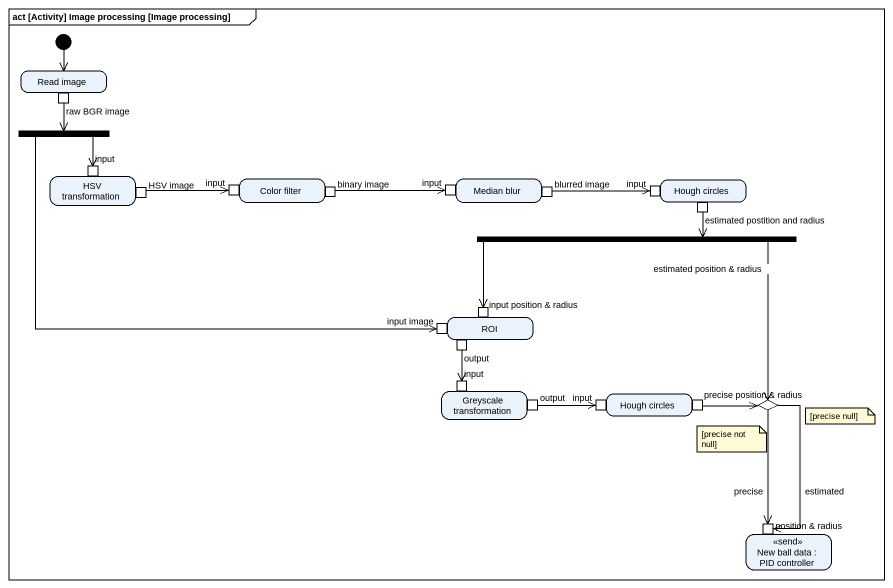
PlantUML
@startuml
mainframe act [Activity] Image processing [Image processing]
hide empty description
state "Read image" as Read_image {
  state "raw BGR image" as raw_BGR_image <<outputPin>>
}
state fork1 <<fork>>
state "HSV transformation" as HSV_transformation {
  state input <<inputPin>>
  state "HSV image" as HSV_image <<outputPin>>
}
state "Color filter" as Color_filter {
  state "input" as input_2 <<inputPin>>
  state "binary image" as binary_image <<outputPin>>
}
state "Median blur" as Median_blur {
  state "input" as input_3 <<inputPin>>
  state "blurred image" as blurred_image <<outputPin>>
}
state "Hough circles" as Hough_circles {
  state "input" as input_4 <<inputPin>>
  state "estimated postition and radius" as estimated_postition_and <<outputPin>>
}
state fork2 <<fork>>
state ROI {
  state "input image" as input_image <<inputPin>>
  state "input position & radius" as input_position_radius <<inputPin>>
  state output <<outputPin>>
}
state "Greyscale transformation" as Greyscale_transformation {
  state "input" as input_5 <<inputPin>>
  state "output" as output_2 <<outputPin>>
}
state "Hough circles" as Hough_circles_2 {
  state "input" as input_6 <<inputPin>>
  state "precise position & radius" as precise_position_radius <<outputPin>>
}
state choice1 <<choice>>
state "New ball data : PID controller" as New_ball_data <<send>> {
  state "position & radius" as position_radius <<inputPin>>
}
[*] --> Read_image
raw_BGR_image --> fork1
fork1 --> input
fork1 -right-> input_image
HSV_image -right-> input_2
binary_image -right-> input_3
blurred_image -right-> input_4
estimated_postition_and -left-> fork2
fork2 -left-> input_position_radius
fork2 --> choice1 : estimated position & radius
output --> input_5
output_2 -right-> input_6
precise_position_radius -right-> choice1
choice1 --> position_radius : estimated
choice1 --> position_radius : precise
note as N1
  [precise not null]
end note
note as N2
  [precise null]
end note
@enduml
